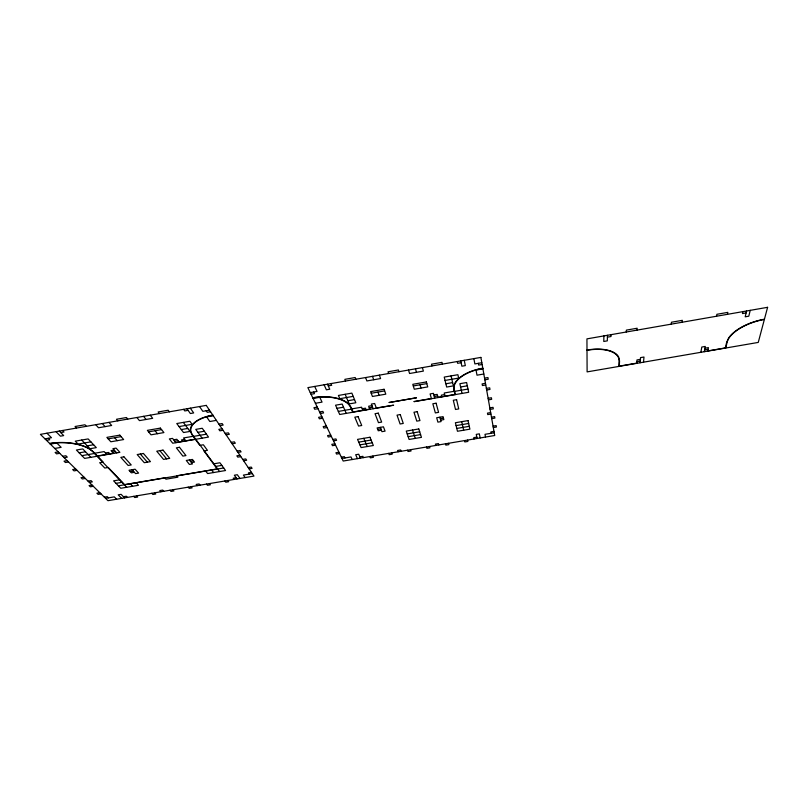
<?xml version="1.0" encoding="UTF-8"?>
<svg xmlns="http://www.w3.org/2000/svg" width="808" height="808" viewBox="0 0 808 808"><rect width="100%" height="100%" fill="white"/><g stroke="black" fill="none" stroke-linecap="round" stroke-linejoin="round"><path stroke-width="1.21" d="M603.899 335.916L603.778 341.471L607.313 340.855L607.465 335.29M611.05 334.663L610.979 336.532L607.414 337.148M618.867 366.418L619.12 361.095A32.572 15.645 -12.7 0 0 587.002 350.278M619.292 366.347L619.544 361.024L618.635 356.964A33.007 15.857 -12.7 0 0 587.002 350.046M626.271 332.007L626.372 330.119L637.169 328.23L637.027 330.119M636.714 363.348L636.977 359.934L640.401 359.338M640.118 362.762L640.542 357.611L643.976 357.025L643.521 362.176M671.236 324.149L671.478 322.23L682.346 320.332L682.073 322.251M700.859 352.298L701.798 347.046L705.263 346.44L704.293 351.712M707.737 351.116L708.394 347.612L704.94 348.208M716.514 316.241L716.888 314.292L727.836 312.373L727.432 314.332M725.392 348.076L726.594 342.552L728.685 337.936A34.764 15.665 -17 0 1 764.439 319.2M725.826 348.006L727.028 342.471A34.31 15.453 -17 0 1 764.368 319.443M742.926 311.625L742.471 313.575L746.107 312.938M746.572 310.989L745.198 316.817L748.814 316.191L750.228 310.343M60.741 432.583L64.014 432.007L62.539 430.492M188.092 410.353L184.749 410.939L183.598 409.343M328.28 385.881L331.694 385.285L330.957 383.598M461.126 362.691L457.641 363.297L457.257 361.529M44.985 438.855L51.48 437.724L46.955 433.209M209.484 410.181L202.828 411.343L199.526 406.555M310.272 392.617L317.049 391.436L314.696 386.436M481.821 362.721L474.872 363.933L473.872 358.631M46.49 440.34L49.732 439.774L48.227 438.289M210.555 411.767L207.232 412.343L206.161 410.767M311.06 394.264L314.443 393.678L313.656 392.031M482.134 364.479L478.669 365.075L478.346 363.327M50.349 444.117L56.782 443.006L61.155 447.349L54.762 448.46M213.241 415.746L206.646 416.888L209.817 421.513L216.362 420.372M313.08 398.455L319.786 397.294L322.049 402.121L315.393 403.273M482.911 368.872L476.033 370.074L477.003 375.185L483.82 374.003M90.9 441.855L78.073 444.077L75.255 441.168L88.153 438.926L96.314 447.622L89.961 448.723L81.699 440.047M108.191 438.855L121.089 436.623M148.581 431.856L161.56 429.604M179.043 426.574L192.082 424.311L189.88 421.261L176.76 423.533L183.527 432.543L189.981 431.432L183.315 422.392M353.197 396.375L339.825 398.687L338.421 395.455L351.864 393.122L355.823 402.758L349.207 403.899L345.137 394.294M371.215 393.244L384.648 390.921M413.302 385.951L426.826 383.598M445.046 380.447L458.641 378.083L457.894 374.71L444.228 377.084L446.662 387.052L453.379 385.891L451.056 375.892M87.234 445.864L93.627 444.754M181.295 429.573L187.779 428.452M347.864 400.738L354.52 399.586M445.854 383.77L452.611 382.598M58.287 451.914L55.116 452.46L56.56 453.874L59.721 453.328M218.897 424.119L222.149 423.554L223.159 425.069L219.907 425.624M317.241 407.101L313.938 407.676L314.696 409.232L317.988 408.666M484.558 378.144L487.951 377.558L488.234 379.225L484.851 379.81M79.174 452.854L85.486 451.763M197.909 432.351L204.343 431.24M336.946 408.333L343.531 407.202M460.6 386.981L467.307 385.82M62.751 456.298L65.903 455.762L67.306 457.146L64.165 457.692M222.048 428.796L218.827 429.351L219.837 430.836L223.048 430.28M319.584 411.959L322.857 411.393L323.584 412.939L320.321 413.494M485.477 383.315L482.113 383.901L482.416 385.537L485.76 384.951M94.708 453.227L104.161 451.601L106.757 454.389M193.122 436.31L183.537 437.956L185.719 440.845M351.753 408.899L361.6 407.202L362.843 410.292M454.197 391.284L444.218 393.001L445.016 396.193M81.911 455.651L94.486 453.48M114.191 450.076L111.039 450.622L113.595 453.419M173.68 439.825L176.861 439.269L179.083 442.148M193.627 436.381L206.434 434.179M338.33 411.424L351.43 409.171M371.943 405.636L368.66 406.202L369.862 409.292M433.876 394.95L437.199 394.385L438.037 397.556M454.651 391.365L467.984 389.072M105.464 452.995L108.615 452.46L109.898 453.854M184.628 439.401L181.447 439.956L182.547 441.39M362.216 408.747L365.499 408.181L366.105 409.727M444.622 394.597L441.299 395.173L441.713 396.758M112.322 452.026L115.473 451.48M174.801 441.259L177.982 440.714M369.266 407.747L372.538 407.192M434.31 396.546L437.613 395.971M636.845 361.641L640.259 361.055M704.616 349.965L708.071 349.369M67.145 460.621L64.024 461.156L65.428 462.519L68.539 461.984M225.159 433.401L228.361 432.846L229.331 434.3L226.139 434.856M321.877 416.736L318.635 417.302L319.372 418.807L322.604 418.251M486.376 388.406L489.709 387.83L489.981 389.436L486.658 390.011M97.354 456.005L113.433 453.238M353.056 411.979L369.781 409.101M619.302 366.125L636.734 363.125M178.972 442.006L195.253 439.199M376.346 408.02L393.597 405.212L339.703 414.494L335.552 405.202L342.168 404.061L346.218 413.373M414.09 401.515L431.391 398.536M437.997 397.395L454.944 394.476M707.768 350.945L725.433 347.905M414.13 401.677L468.66 392.284L466.62 382.538L459.873 383.699L462.024 393.425M75.72 469.034L72.649 469.559L74.003 470.882L77.063 470.357M231.209 442.37L234.36 441.825L235.31 443.239L232.169 443.774M326.361 426.058L323.17 426.604L323.877 428.058L327.068 427.513M488.133 398.314L491.405 397.758L491.678 399.314L488.406 399.869M84.012 477.174L80.992 477.69L82.305 478.972L85.315 478.457M237.067 451.046L240.168 450.521L241.087 451.884L237.996 452.409M330.704 435.068L327.553 435.603L328.25 437.017L331.381 436.482M489.83 407.899L493.052 407.353L493.314 408.858L490.092 409.404M130.189 471.549L133.229 471.034M190.405 461.277L193.466 460.762M377.679 429.341L380.841 428.806M440.279 418.665L443.461 418.13M134.401 472.326L131.371 472.842L128.997 470.246L135.088 469.216L138.592 473.104L135.572 473.619L132.047 469.731M191.435 462.61L194.496 462.085L192.435 459.429L186.294 460.469L189.415 464.449L192.466 463.923L189.365 459.954M381.386 430.24L378.245 430.775L377.124 427.907L383.446 426.826L385.073 431.129L381.931 431.664L380.285 427.371M440.673 420.13L443.844 419.594L443.077 416.655L436.684 417.746L437.896 422.13L441.067 421.594L439.875 417.201M88.062 481.154L91.062 480.639L92.334 481.901L89.345 482.406M239.925 455.278L236.855 455.803L237.764 457.146L240.834 456.621M332.815 439.461L335.936 438.926L336.593 440.32L333.482 440.855M490.658 412.575L487.466 413.12L487.729 414.595L490.921 414.049M119.584 479.831L113.595 480.851L120.766 488.274L138.481 485.275L136.198 482.8M213.847 463.802L219.928 462.772L225.553 470.529L207.595 473.569L205.646 471.034M92.041 485.063L89.072 485.568L90.334 486.81L93.304 486.305M242.743 459.449L245.794 458.924L246.672 460.247L243.632 460.762M334.896 443.784L331.805 444.309L332.472 445.673L335.552 445.147M491.476 417.17L494.637 416.625L494.89 418.089L491.729 418.625M116.009 483.346L121.968 482.336M215.776 466.408L221.826 465.388M358.732 442.138L371.104 440.037M407.222 433.906L419.695 431.785M456.086 425.604L468.65 423.473M118.402 485.82L223.695 467.973M359.913 444.875L372.236 442.784M408.171 436.694L420.574 434.583M456.783 428.442L469.286 426.321M99.828 492.698L96.889 493.193L98.122 494.395L101.05 493.9M248.228 467.579L251.238 467.075L252.086 468.347L249.096 468.862M338.956 452.228L335.916 452.743L336.562 454.066L339.592 453.551M493.062 426.139L496.183 425.614L496.425 427.018L493.314 427.543M104.383 497.173L107.292 496.678L108.484 497.859M251.439 472.337L248.47 472.842L249.319 474.094M341.34 457.156L344.349 456.651L344.976 457.954M493.991 431.381L490.9 431.906L491.153 433.28M105.575 498.354L114.292 496.88L116.625 499.223M252.288 473.589L243.39 475.094L245.117 477.568M341.956 458.459L350.995 456.934L352.197 459.53M494.233 432.765L485.002 434.32L485.527 437.057M123.432 496.708L126.341 496.223L127.482 497.395M236.128 477.71L233.179 478.205L234.067 479.437M359.873 456.843L362.883 456.328L363.449 457.631M476.831 437.118L473.761 437.633L474.054 438.986M55.974 431.634L60.428 436.169L63.68 435.593L59.257 431.058M121.685 498.374L118.2 494.839L121.119 494.344L124.584 497.89M90.87 457.338L82.759 448.925L76.407 450.026L84.618 458.409L119.877 452.339L116.079 448.117L112.908 448.672L116.736 452.884M133.633 496.365L134.754 497.536L137.653 497.051L136.532 495.87M126.664 487.274L92.991 451.904A32.32 13.958 1.5 0 0 49.864 443.642M76.518 428.048L75.063 426.503L84.981 424.776L86.406 426.321M130.26 483.81L132.573 486.275M151.773 493.304L152.853 494.486L155.752 494.001L154.681 492.809M95.738 424.685L98.505 427.765L111.656 425.473L108.959 422.382M160.863 491.769L159.802 490.577L162.721 490.082L163.782 491.284M114.635 437.744L117.231 440.663M102.343 423.533L105.08 426.614M169.973 490.234L171.003 491.426L173.912 490.941L172.882 489.749M140.319 454.015L147.369 462.176M117.806 420.837L116.473 419.271L126.452 417.524L127.755 419.089M188.213 487.163L189.213 488.365L192.122 487.87L191.143 486.669M159.873 450.662L166.63 458.873M136.895 417.494L139.441 420.625L152.682 418.312L150.207 415.171M197.172 485.648L196.192 484.436L199.132 483.941L200.101 485.164M143.541 416.332L146.056 419.473M155.065 430.725L157.449 433.704M206.515 484.083L207.464 485.285L210.393 484.8L209.444 483.588M175.912 442.693L172.548 438.38L169.357 438.926L172.74 443.239L208.494 437.077L202.232 428.26L195.758 429.381L202.131 438.178M159.368 413.575L158.146 411.979L168.195 410.222L169.387 411.817M211.656 470.014L213.575 472.559M224.866 480.982L225.775 482.204L228.704 481.709L227.806 480.487M219.554 471.539L192.415 434.744A31.653 14.807 -2 0 1 212.938 415.302M186.951 408.757L190.355 413.524L193.678 412.939L190.304 408.171M237.007 478.942L234.36 475.225L237.33 474.72L239.956 478.447M324.109 384.79L326.371 389.81L329.765 389.224L327.533 384.194M357.449 458.641L355.682 454.732L358.712 454.227L360.449 458.136M369.842 456.55L370.387 457.853L373.397 457.338L372.852 456.045M353.136 412.181L351.106 407.353L348.41 403.687A31.956 15.402 -4.7 0 0 312.726 397.728M352.732 412.242L350.692 407.424A31.532 15.201 -4.7 0 0 312.827 397.93M363.751 438.32L367.216 446.541M345.531 381.053L344.834 379.346L355.177 377.528L355.843 379.245M388.668 453.379L389.173 454.682L392.183 454.177L391.678 452.874M373.134 408.737L371.347 404.071L374.639 403.505L376.407 408.171M365.59 377.548L366.872 380.952L380.588 378.558L379.376 375.134M398.102 451.793L397.617 450.47L400.647 449.965L401.121 451.278M372.478 376.336L373.72 379.76M377.932 392.082L379.114 395.324M407.545 450.197L408 451.51L411.019 451.005L410.575 449.692M388.608 373.518L388.022 371.791L398.435 369.973L398.99 371.71M412.534 430.028L415.272 438.401M426.483 447.006L426.887 448.329L429.917 447.824L429.513 446.501M408.515 370.044L409.565 373.508L423.372 371.104L422.402 367.62M435.775 445.44L435.381 444.107L438.431 443.592L438.815 444.925M415.464 368.832L416.463 372.306M420.059 384.78L421.008 388.072M431.432 398.697L430.119 393.93L433.441 393.355L434.734 398.122M445.471 443.804L445.834 445.137L448.864 444.632L448.511 443.299M431.967 365.943L431.512 364.186L441.996 362.358L442.42 364.125M464.519 440.602L464.832 441.946L467.872 441.431L467.569 440.087M454.985 394.637L453.813 389.628L453.965 385.436A32.36 15.806 -9.7 0 1 482.79 368.165M455.399 394.567L454.227 389.557A31.936 15.594 -9.7 0 1 482.831 368.377M461.701 421.665L463.681 430.199M460.752 360.924L461.863 366.206L465.327 365.6L464.246 360.307M477.114 438.471L476.255 434.381L479.336 433.856L480.174 437.956M212.807 415.1A32.078 14.998 -2 0 0 190.395 431.007L192.021 434.815L199.828 445.39L203.363 444.774L207.434 450.349L203.929 450.945L217.201 468.923L176.7 475.791L177.851 477.174L165.933 479.195L164.751 477.821L124.584 484.628L108.242 467.458L104.798 468.044L99.677 462.701L103.151 462.105L93.385 451.834L89.042 448.531A32.754 14.15 1.5 0 0 49.672 443.461M767.6 307.313L758.258 342.42L587.113 371.892L586.941 338.875L767.6 307.313M206.242 405.384L40.4 434.361L107.959 500.687L253.975 476.084L206.242 405.384M480.881 357.399L307.868 387.628L343.208 461.045L494.718 435.502L480.881 357.399M119.796 435.138L106.868 437.381L110.817 441.774L123.654 439.552L119.796 435.138M160.378 428.099L147.369 430.361L150.995 434.825L163.913 432.583L160.378 428.099M384.073 389.274L370.599 391.617L372.438 396.476L385.8 394.163L384.073 389.274M426.361 381.942L412.807 384.295L414.292 389.234L427.735 386.901L426.361 381.942M416.423 397.799L389.173 402.495L416.423 397.799M123.927 456.833L120.816 457.368L128.159 465.459L131.229 464.933L123.927 456.833M143.44 453.48L137.188 454.561L144.289 462.701L150.439 461.641L143.44 453.48M163.014 450.117L156.742 451.197L163.539 459.409L169.72 458.348L163.014 450.117M179.497 447.289L176.356 447.834L182.861 456.096L185.951 455.571L179.497 447.289M358.045 416.615L354.813 417.17L358.56 426.048L361.742 425.503L358.045 416.615M378.285 413.141L375.043 413.696L378.467 422.645L381.659 422.099L378.285 413.141M436.108 403.212L432.836 403.768L435.35 412.908L438.572 412.363L436.108 403.212M456.591 399.687L453.308 400.253L455.5 409.464L458.732 408.919L456.591 399.687M400.253 414.575L397.031 415.13L400.091 423.988L403.263 423.442L400.253 414.575M417.211 411.676L413.979 412.231L416.776 421.14L419.958 420.594L417.211 411.676M369.973 437.259L357.53 439.38L361.095 447.571L373.346 445.501L369.973 437.259M418.807 428.957L406.272 431.088L409.101 439.441L421.453 437.35L418.807 428.957M468.014 420.594L455.389 422.736L457.469 431.26L469.903 429.149L468.014 420.594"/></g></svg>
